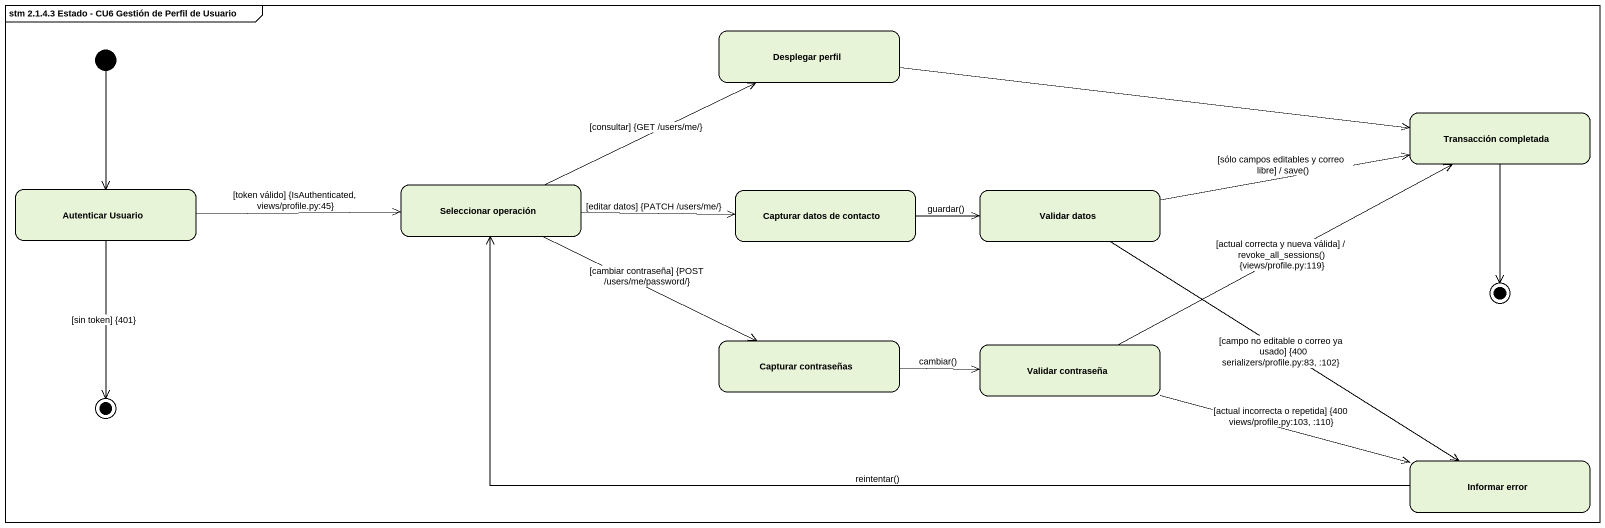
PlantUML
@startuml
mainframe stm 2.1.4.3 Estado - CU6 Gestión de Perfil de Usuario
hide empty description
state "Desplegar perfil" as Desplegar_perfil
state "Transacción completada" as Transacción_completada
state "Autenticar Usuario" as Autenticar_Usuario
state "Seleccionar operación" as Seleccionar_operación
state "Capturar datos de contacto" as Capturar_datos_de_contacto
state "Validar datos" as Validar_datos
state final1 <<end>>
state "Capturar contraseñas" as Capturar_contraseñas
state "Validar contraseña" as Validar_contraseña
state final2 <<end>>
state "Informar error" as Informar_error
[*] --> Autenticar_Usuario
Desplegar_perfil -right-> Transacción_completada
Transacción_completada --> final1
Autenticar_Usuario -right-> Seleccionar_operación : [token válido] {IsAuthenticated, views/profile.py:45}
Autenticar_Usuario --> final2 : [sin token] {401}
Seleccionar_operación -right-> Desplegar_perfil : [consultar] {GET /users/me/}
Seleccionar_operación -right-> Capturar_datos_de_contacto : [editar datos] {PATCH /users/me/}
Seleccionar_operación -right-> Capturar_contraseñas : [cambiar contraseña] {POST /users/me/password/}
Capturar_datos_de_contacto -right-> Validar_datos : guardar()
Validar_datos -right-> Transacción_completada : [sólo campos editables y correo libre] / save()
Validar_datos --> Informar_error : [campo no editable o correo ya usado] {400 serializers/profile.py:83, :102}
Capturar_contraseñas -right-> Validar_contraseña : cambiar()
Validar_contraseña -right-> Transacción_completada : [actual correcta y nueva válida] / revoke_all_sessions() {views/profile.py:119}
Validar_contraseña -right-> Informar_error : [actual incorrecta o repetida] {400 views/profile.py:103, :110}
Informar_error -left-> Seleccionar_operación : reintentar()
@enduml
